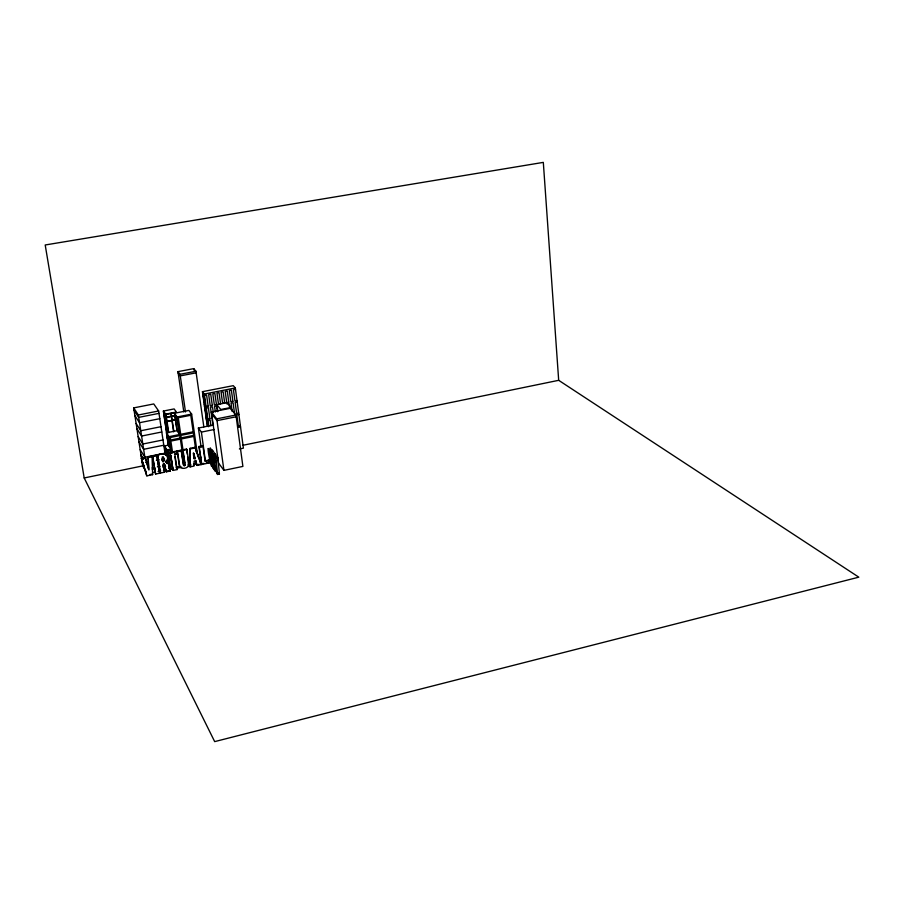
<?xml version="1.0" encoding="UTF-8"?>
<svg xmlns="http://www.w3.org/2000/svg" width="904" height="904" viewBox="0 0 904 904"><rect width="100%" height="100%" fill="white"/><g stroke="black" fill="none" stroke-linecap="round" stroke-linejoin="round"><path stroke-width="1.36" d="M190.145 448.305L189.67 466.317L190.077 466.893L194.044 466.068L194.044 461.266L195.818 460.904L197.174 465.424L201.129 464.599L195.626 447.83L195.219 447.265L190.145 448.305L190.077 466.893M188.495 464.848L187.67 456.904M184.936 465.492L182.506 449.864L186.529 449.039L186.925 449.616L189.026 464.034C189.241 468.645 180.156 470.329 179.274 465.413L177.139 450.96L181.162 450.135L183.704 465.345L185.049 465.063L182.506 449.864M167.127 460.113L167.489 459.255M210.191 447.842L211.864 450.395M166.438 460.882L165.409 461.548L167.443 462.159L168.359 463.91M181.162 450.135L183.32 464.758L184.54 464.905M162.223 458.769L162.584 461.13L163.669 460.362L163.251 457.062M162.957 461.707C165.093 461.379 164.426 456.475 162.245 456.972L162.957 461.707L162.584 461.13M223.932 470.374L242.893 466.407L235.944 415.004L230.362 408.292L211.412 412.066L218.542 463.029L223.932 470.374L216.768 418.846L211.412 412.066M215.208 454.068L213.367 454.452L216.632 473.142L217.582 474.464L219.423 474.08L217.887 457.673L217.028 456.52L215.175 456.904L215.57 462.52L214.271 455.661L211.287 451.627L213.129 451.254L216.112 455.288L214.271 455.661M168.686 467.617L169.986 469.639L172.562 469.108M176.472 468.295L181.715 467.21M188.281 465.842L190.902 465.3M193.535 464.758L196.157 464.215M149.974 474.555L152.267 474.069L152.629 474.668L146.889 475.854L146.538 475.267L141.318 458.283L145.295 457.469L148.945 470.001L148.098 456.904L152.075 456.091L152.629 474.668M195.818 460.904L195.422 460.328L196.767 464.837L199.4 464.294M198.891 446.519L199.309 447.073L203.31 446.26L202.892 445.695L198.891 446.519L201.389 463.876L203.875 463.368M206.361 462.848L208.858 462.328L209.265 462.904L201.795 464.464L201.389 463.876M155.59 474.058L159.635 473.21L156.98 455.74L156.618 455.164L152.55 455.989L155.59 474.058L152.55 455.989M167.5 458.283C168.234 452.328 160.878 453.638 157.477 454.983L160.132 472.442L160.494 473.029L164.539 472.193L163.274 463.831L164.675 464.464L166.02 471.357M166.392 471.831L170.427 470.995L170.042 470.408L166.02 471.244L166.392 471.831L163.884 463.277M173.093 470.419L177.116 469.583L174.867 454.429L177.127 453.966L176.788 451.684L176.393 451.119L167.85 452.859L168.573 455.718L170.833 455.254L173.093 470.419L170.449 454.678M211.129 451.412L212.971 451.039L212.033 449.785L210.203 450.158L212.677 467.65L213.604 468.939L211.129 451.412L210.203 450.158M84.196 477.956L214.677 741.619L858.8 577.17L558.683 380.313L543.315 162.381L45.2 244.984L84.196 477.956L142.708 465.91L146.064 471.47M242.758 445.322L558.683 380.313M193.625 458.215L195.151 458.554L194.032 458.791L193.829 453.48L195.151 458.554M215.118 453.932L213.265 454.316L213.593 456.622L213.073 455.898L215.22 471.187L214.282 469.888L211.287 451.627M239.413 448.972L243.402 448.147L235.311 387.963L233.288 385.658L202.439 391.681L207.344 426.462M198.857 457.831L201.456 457.288M152.041 467.978L154.72 467.424M157.386 466.871L160.064 466.317M162.743 465.763L165.421 465.221M152.245 469.312L154.923 468.758M162.946 467.097L165.613 466.543M215.175 456.904L216.033 458.057L217.887 457.673M202.892 445.695L205.05 460.837L208.541 460.113L209.265 462.904M176.156 467.278L180.212 466.43M188.032 464.916L190.778 464.351M193.524 463.786L196.27 463.21M205.05 460.837L205.468 461.413L208.948 460.69M152.742 472.589L155.42 472.035M158.087 471.481L160.765 470.927M163.432 470.374L166.11 469.82M168.28 445.175L164.426 445.954L167.025 449.887L170.901 449.096L168.28 445.175L166.426 432.813L177.014 430.688L179.693 434.508L169.048 436.655L166.426 432.813M140.188 449.661L144.866 457.254L164.98 453.141L158.641 410.981L153.759 403.952L133.702 407.885L142.708 465.91M141.318 458.283L141.679 458.87L145.646 458.057M148.459 457.481L152.437 456.667M152.912 456.565L156.98 455.74M157.477 454.983L157.85 455.559C163.274 451.186 172.415 456.927 165.794 462.136L168.427 463.481L169.636 469.651M167.85 452.859L168.234 453.435L176.788 451.684M177.139 450.96L177.523 451.537L181.557 450.712M182.902 450.429L186.925 449.616M190.541 448.87L195.626 447.83M174.483 453.853L177.127 453.966M145.668 462.509L148.358 461.955M156.392 460.305L159.07 459.763M161.748 459.209L164.426 458.656M161.952 460.543L164.63 459.989M162.991 439.954L142.821 444.033L138.154 436.598M240.362 425.501L238.317 425.92L236.825 414.868L238.871 414.461M238.509 427.321L240.543 426.903M163.793 445.22L143.634 449.311L138.967 441.807M216.768 418.846L235.944 415.004M236.193 416.778L217.016 420.631L211.649 413.829M161.793 431.988L141.589 436.044L136.933 428.699M201.117 447.152L198.383 428.055L213.525 425.004M198.383 428.055L201.4 432.089L214.259 429.49M191.648 414.088L188.868 410.405L174.438 413.264L177.127 416.97L191.648 414.088L197.784 456.78M231.164 407.444L220.802 409.501L216.87 404.664L227.141 402.63L231.164 407.444L231.537 410.224M175.828 419.512L172.178 420.236L171.624 416.507L175.286 415.783M175.885 419.863L172.235 420.586L173.873 431.637M161.002 426.699L140.764 430.745L136.108 423.456M238.679 413.049L236.645 413.456L235.142 402.359L237.187 401.952M133.702 407.885L138.335 414.992L158.641 410.981M163.387 411.049L174.122 408.924L176.382 412.032L165.579 414.168L163.387 411.049L168.686 446.508M159.002 413.365L138.696 417.377L134.063 410.246M176.054 412.473L171.172 413.444L171.579 416.156L175.229 415.433M236.995 400.54L234.95 400.947L233.447 389.793L235.503 389.387M226.927 403.986L228.983 403.579L229.367 406.359M159.793 418.688L139.521 422.71L134.877 415.512M202.439 391.681L204.327 394.031L235.311 387.963M196.168 372.832L180.28 375.883L178.19 373.228M183.817 411.919L177.964 371.646L193.772 368.629L195.942 371.25L203.829 426.857M177.964 371.646L180.043 374.29L195.942 371.25M181.026 467.504L179.67 465.989L177.523 451.537M169.636 469.978L170.427 470.995M202.643 393.104L204.835 405.048L204.214 404.257M204.417 405.681L206.598 417.58L205.976 416.767M206.18 418.179L207.773 425.897M218.474 472.758L219.423 474.08M201.129 464.599L195.219 447.265M165.556 414.427L163.522 411.523L168.686 446.079M196.767 464.837L197.174 465.424M166.822 434.214L168.98 437.389L169.353 439.886L167.195 436.711M167.353 437.773L169.511 440.96L170.517 447.683L168.347 444.463M184.066 465.142L184.461 465.729M183.546 465.119L183.93 465.696M176.732 468.995L177.116 469.583M164.166 471.606L164.539 472.193M159.635 473.21L156.618 455.164M140.99 454.859L143.668 459.232M141.194 456.17L142.527 458.362M141.996 461.356L143.34 463.56M142.199 462.667L144.211 465.989M170.02 470.566L168.585 465.831M141.679 458.87L146.889 475.854M145.295 457.469L148.584 469.413L148.098 456.904M194.744 457.989L193.422 452.915L193.524 455.559M212.011 451.039L212.146 451.729M138.335 414.992L144.866 457.254M157.85 455.559L160.494 473.029M168.234 453.435L168.573 455.718M167.025 449.887L169.986 469.639M167.974 457.39L166.957 450.576L164.799 447.31L166.02 455.446M168.393 460.102L169.613 468.272M166.833 460.859L167.24 463.571M164.426 445.954L165.601 453.819M166.596 460.362L166.98 462.984M163.115 464.645L163.952 470.216M173.579 431.694L171.952 420.642L167.082 421.614L168.732 432.677M174.89 456.61L176.529 467.617M172.619 452.87L170.867 441.073L180.382 439.152L184.258 465.594M169.048 436.655L171.489 453.04M165.579 414.168L168.257 432.485M170.381 453.062L169.975 450.35L168.268 450.689L170.912 468.396L172.619 468.046L170.788 455.785M183.026 450.124L181.388 438.948L193.829 436.429L196.032 451.763M183.433 452.915L184.054 457.108M184.461 459.899L184.868 462.69M177.127 416.97L179.693 434.508M174.438 413.264L177.014 430.688M180.043 374.29L185.512 411.975M186.529 449.039L187.297 454.283M199.309 447.073L201.795 464.464M208.541 460.113L208.858 462.328M193.772 368.629L193.998 370.199M201.4 432.089L205.468 461.413M213.287 412.416L212.508 406.845L210.44 407.252L211.999 418.394M212.191 419.806L212.971 425.343M210.914 425.761L210.135 420.224L208.067 420.631L207.423 419.795L208.395 426.711M217.582 474.464L216.033 458.057M204.327 394.031L208.847 426.179M216.87 404.664L217.83 411.569M217.412 411.591L216.632 406.032L214.576 406.438L215.344 411.998M234.599 413.874L233.096 402.766L231.04 403.173L232.17 411.501M208.315 448.542C206.745 448.316 213.593 479.256 211.502 460.373L210.655 459.221L211.276 463.797L209.287 450.791L210.881 456.023C210.564 454.452 210.237 447.887 208.315 448.542M180.224 438.078L170.709 440.011L170.336 437.502L179.851 435.581L180.224 438.078M193.671 435.355L181.229 437.875L180.868 435.378L193.309 432.869L193.671 435.355M193.162 431.796L180.71 434.304L178.28 417.738L190.778 415.264L193.162 431.796M171.896 420.292L167.037 421.264L166.483 417.535L171.342 416.563L171.896 420.292M209.931 418.801L207.875 419.219L207.219 418.382L205.66 407.252L206.304 408.077L208.372 407.67L209.931 418.801M170.89 413.501L166.02 414.461L166.426 417.173L171.297 416.213L170.89 413.501M208.169 406.246L206.101 406.653L205.457 405.828L203.875 394.652L204.53 395.455L206.598 395.048L208.169 406.246M212.304 405.421L210.237 405.839L208.677 394.641L210.745 394.234L212.304 405.421M216.44 404.608L214.372 405.015L212.813 393.839L214.892 393.432L216.44 404.608M220.565 403.794L218.497 404.201L216.96 393.025L219.017 392.618L220.565 403.794M224.678 402.981L222.621 403.387L221.084 392.212L223.152 391.805L224.678 402.981M228.791 402.167L226.734 402.574L225.209 391.409L227.277 391.003L228.791 402.167M232.904 401.353L230.848 401.76L229.333 390.596L231.39 390.189L232.904 401.353M177.048 417.648L174.8 414.518L177.082 430.033L179.342 433.242L177.048 417.648"/></g></svg>
